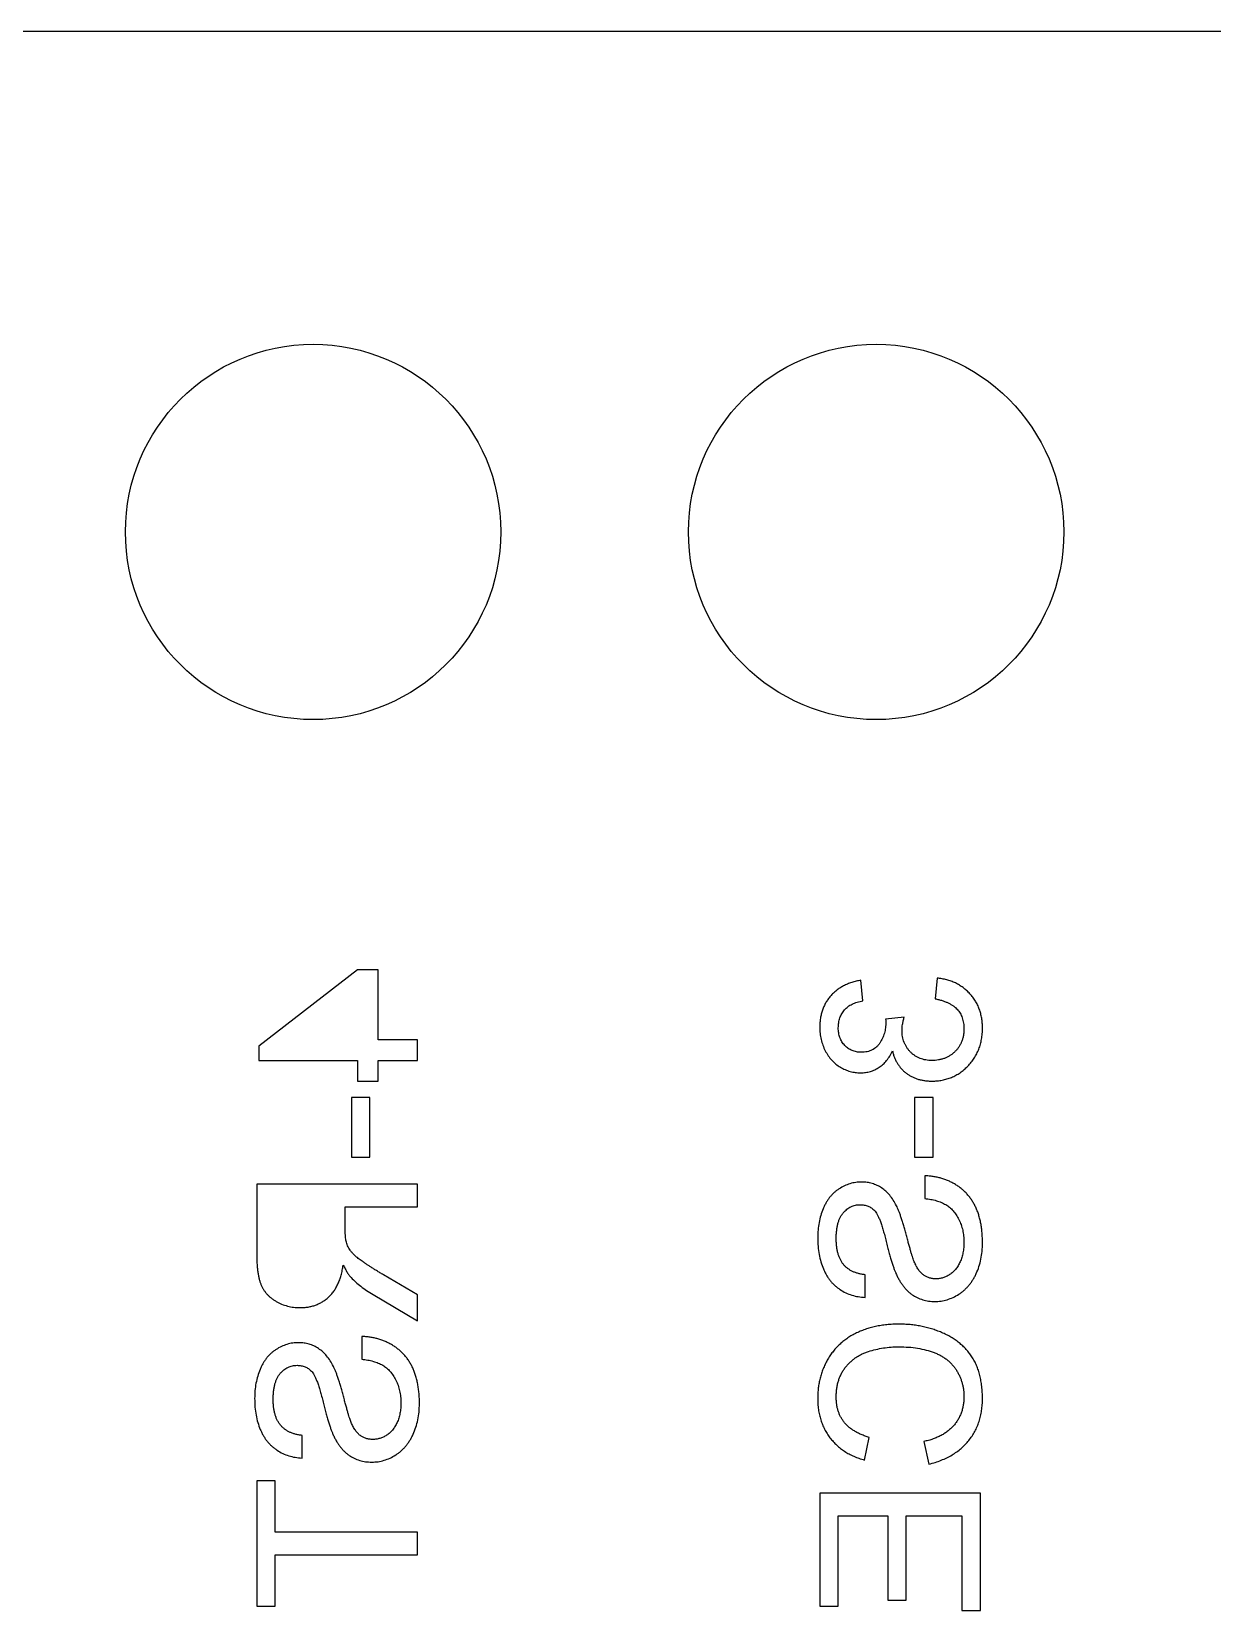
# Model space of a CAD drawing. Header units: millimetres. Extents: x 0 to 73.3, y -14.6 to 45.
# Drawn here: x 22.35 to 28.01, y 37.43 to 45 of the extents above; entities that cross this region are included whole.
import ezdxf

# ---------------------------------------------------------------- set-up
doc = ezdxf.new("R2010")
doc.units = ezdxf.units.MM

msp = doc.modelspace()

# ---------------------------------------------------------------- linework, layer by layer
at = {"color": 7, "linetype": 'Continuous', "lineweight": 25}
for p, q in [((45, 45), (0, 45)), ((23.9135, 40.4997), (23.4394, 40.1342)), ((24.0123, 40.4997), (23.9135, 40.4997)), ((24.0123, 40.1638), (24.0123, 40.4997)), ((26.3369, 40.3515), (26.3271, 40.4503)), ((26.6926, 40.4602), (26.6827, 40.3614)), ((26.5345, 40.2734), (26.4456, 40.2632)), ((23.4394, 40.1342), (23.4394, 40.0651)), ((24.2, 40.1638), (24.0123, 40.1638)), ((24.2, 40.0651), (24.2, 40.1638)), ((23.4394, 40.0651), (23.9135, 40.0651)), ((23.9135, 40.0651), (23.9135, 39.9663)), ((24.0123, 39.9663), (24.0123, 40.0651)), ((24.0123, 40.0651), (24.2, 40.0651)), ((23.9135, 39.9663), (24.0123, 39.9663)), ((23.9728, 39.8873), (23.8839, 39.8873)), ((23.8839, 39.8873), (23.8839, 39.6008)), ((23.9728, 39.6008), (23.9728, 39.8873)), ((26.6728, 39.8873), (26.5839, 39.8873)), ((26.5839, 39.8873), (26.5839, 39.6008)), ((26.6728, 39.6008), (26.6728, 39.8873)), ((23.8839, 39.6008), (23.9728, 39.6008)), ((26.5839, 39.6008), (26.6728, 39.6008)), ((24.2, 39.4724), (23.4295, 39.4724)), ((23.4295, 39.4724), (23.4295, 39.1381)), ((24.2, 39.3637), (24.2, 39.4724)), ((26.6333, 39.5119), (26.6333, 39.4032)), ((23.8543, 39.2524), (23.8543, 39.3637)), ((23.8543, 39.3637), (24.2, 39.3637)), ((24.2, 38.9411), (24.0373, 39.0371)), ((26.3468, 38.9291), (26.3468, 39.0377)), ((23.9873, 38.943), (24.2, 38.8166)), ((24.2, 38.8166), (24.2, 38.9411)), ((23.9333, 38.7414), (23.9333, 38.6327)), ((23.6468, 38.1586), (23.6468, 38.2672)), ((26.3436, 38.1487), (26.3669, 38.2574)), ((26.628, 38.2376), (26.6534, 38.1289)), ((23.5184, 38.0499), (23.4295, 38.0499)), ((23.4295, 38.0499), (23.4295, 37.4474)), ((23.5184, 37.803), (23.5184, 38.0499)), ((26.9, 37.9907), (26.1295, 37.9907)), ((26.1295, 37.9907), (26.1295, 37.4474)), ((26.9, 37.4276), (26.9, 37.9907)), ((26.2184, 37.4474), (26.2184, 37.882)), ((26.2184, 37.882), (26.4555, 37.882)), ((26.4555, 37.882), (26.4555, 37.477)), ((26.5444, 37.477), (26.5444, 37.882)), ((26.5444, 37.882), (26.8111, 37.882)), ((26.8111, 37.882), (26.8111, 37.4276)), ((24.2, 37.803), (23.5184, 37.803)), ((24.2, 37.6943), (24.2, 37.803)), ((23.5184, 37.4474), (23.5184, 37.6943)), ((23.5184, 37.6943), (24.2, 37.6943)), ((23.4295, 37.4474), (23.5184, 37.4474)), ((26.1295, 37.4474), (26.2184, 37.4474)), ((26.4555, 37.477), (26.5444, 37.477)), ((26.8111, 37.4276), (26.9, 37.4276))]:
    msp.add_line(p, q, dxfattribs=at)
for centre in [(23.7, 42.6), (26.4, 42.6)]:
    msp.add_circle(centre, 0.9, dxfattribs=at)
for points, knots in [([(26.3271, 40.4503), (26.3194, 40.4488), (26.3044, 40.4457), (26.2828, 40.4396), (26.2625, 40.432), (26.2436, 40.423), (26.2259, 40.4129), (26.2096, 40.4012), (26.1946, 40.3882), (26.181, 40.3738), (26.1688, 40.3584), (26.1582, 40.3421), (26.1495, 40.3248), (26.1421, 40.3066), (26.1364, 40.2874), (26.1325, 40.2674), (26.1299, 40.2465), (26.1296, 40.2322), (26.1295, 40.225)], [0, 0, 0, 0, 0.071042, 0.139355, 0.204975, 0.268354, 0.330157, 0.390696, 0.450899, 0.510969, 0.570761, 0.629453, 0.688414, 0.747571, 0.808283, 0.870023, 0.933805, 1, 1, 1, 1]), ([(26.9099, 40.2205), (26.9097, 40.2286), (26.9094, 40.2445), (26.9063, 40.2678), (26.9018, 40.2902), (26.8951, 40.3114), (26.8866, 40.3316), (26.876, 40.3506), (26.8638, 40.3687), (26.8496, 40.3856), (26.834, 40.4011), (26.8171, 40.4149), (26.799, 40.4268), (26.78, 40.4373), (26.7597, 40.4458), (26.7383, 40.4523), (26.7158, 40.4574), (26.7004, 40.4592), (26.6926, 40.4602)], [0, 0, 0, 0, 0.067793, 0.133462, 0.196931, 0.258889, 0.319796, 0.38044, 0.440998, 0.502874, 0.564812, 0.625532, 0.685608, 0.746044, 0.807349, 0.869719, 0.93379, 1, 1, 1, 1]), ([(26.6827, 40.3614), (26.6886, 40.3601), (26.7001, 40.3575), (26.7166, 40.3527), (26.7318, 40.3474), (26.7457, 40.3413), (26.7583, 40.3347), (26.7697, 40.3274), (26.7798, 40.3196), (26.7886, 40.311), (26.7963, 40.3018), (26.803, 40.2919), (26.8085, 40.2812), (26.813, 40.2698), (26.8165, 40.2576), (26.8192, 40.2447), (26.8208, 40.2311), (26.8209, 40.2217), (26.821, 40.2169)], [0, 0, 0, 0, 0.0825616, 0.1597506, 0.2331408, 0.3010551, 0.3657686, 0.4264502, 0.4841949, 0.5395556, 0.5931589, 0.6470485, 0.7014433, 0.7563432, 0.8138505, 0.8730654, 0.9349664, 1, 1, 1, 1]), ([(26.2184, 40.2219), (26.2187, 40.2301), (26.2194, 40.2461), (26.2251, 40.269), (26.2344, 40.2897), (26.2454, 40.305), (26.2558, 40.3159), (26.2647, 40.3233), (26.2744, 40.33), (26.2851, 40.3359), (26.2968, 40.3409), (26.3093, 40.3455), (26.3228, 40.349), (26.3321, 40.3507), (26.3369, 40.3515)], [0, 0, 0, 0, 0.1277972, 0.2467953, 0.3622843, 0.4776525, 0.5362368, 0.5955904, 0.6563438, 0.7190851, 0.7843492, 0.8528755, 0.9245513, 1, 1, 1, 1]), ([(26.1295, 40.225), (26.1298, 40.2149), (26.1305, 40.1951), (26.1356, 40.1661), (26.1439, 40.1382), (26.1555, 40.1119), (26.1697, 40.0877), (26.1866, 40.0662), (26.2061, 40.0477), (26.2279, 40.0327), (26.251, 40.0208), (26.2751, 40.012), (26.3, 40.0068), (26.3169, 40.0061), (26.3254, 40.0058)], [0, 0, 0, 0, 0.0920498, 0.1809997, 0.2695692, 0.3575725, 0.4435743, 0.526455, 0.6074708, 0.6883988, 0.7678644, 0.8455376, 0.922533, 1, 1, 1, 1]), ([(26.3286, 40.1046), (26.3247, 40.1047), (26.317, 40.1048), (26.3058, 40.1064), (26.2952, 40.109), (26.285, 40.1126), (26.2754, 40.1173), (26.2662, 40.1228), (26.2576, 40.1295), (26.2496, 40.1372), (26.2422, 40.1456), (26.2359, 40.1548), (26.2304, 40.1645), (26.2261, 40.1749), (26.2227, 40.1858), (26.2202, 40.1973), (26.2186, 40.2094), (26.2185, 40.2177), (26.2184, 40.2219)], [0, 0, 0, 0, 0.065074, 0.127267, 0.188066, 0.247057, 0.305986, 0.36512, 0.425527, 0.487247, 0.549704, 0.611174, 0.672834, 0.734962, 0.79774, 0.862515, 0.929796, 1, 1, 1, 1]), ([(26.4467, 40.249), (26.4463, 40.24), (26.4456, 40.2222), (26.4401, 40.1962), (26.431, 40.1717), (26.4206, 40.1525), (26.4104, 40.1386), (26.4016, 40.1295), (26.3918, 40.1217), (26.3811, 40.1154), (26.3692, 40.1106), (26.3566, 40.107), (26.3429, 40.1051), (26.3335, 40.1047), (26.3286, 40.1046)], [0, 0, 0, 0, 0.129104, 0.254689, 0.377875, 0.503051, 0.564582, 0.624962, 0.683125, 0.742833, 0.802563, 0.865245, 0.930717, 1, 1, 1, 1]), ([(26.4456, 40.2632), (26.4459, 40.2606), (26.4464, 40.2559), (26.4466, 40.2511), (26.4467, 40.249)], [0, 0, 0, 0, 0.5660412, 1, 1, 1, 1]), ([(26.524, 40.2095), (26.5241, 40.2141), (26.5244, 40.2237), (26.5266, 40.2389), (26.5298, 40.2557), (26.5329, 40.2673), (26.5345, 40.2734)], [0, 0, 0, 0, 0.209398, 0.446747, 0.708279, 1, 1, 1, 1]), ([(26.6674, 40.0651), (26.6623, 40.0652), (26.6523, 40.0653), (26.6377, 40.0675), (26.6238, 40.0705), (26.6106, 40.0751), (26.5979, 40.0807), (26.5861, 40.0879), (26.5748, 40.0961), (26.5645, 40.1057), (26.5549, 40.1161), (26.5467, 40.1274), (26.5397, 40.1394), (26.534, 40.1521), (26.5295, 40.1655), (26.5262, 40.1795), (26.5244, 40.1943), (26.5241, 40.2044), (26.524, 40.2095)], [0, 0, 0, 0, 0.067059, 0.131285, 0.193684, 0.254469, 0.31474, 0.375445, 0.435955, 0.498236, 0.560518, 0.621574, 0.681935, 0.742822, 0.804248, 0.867457, 0.932265, 1, 1, 1, 1]), ([(26.821, 40.2169), (26.8209, 40.2113), (26.8207, 40.2004), (26.8184, 40.1844), (26.8152, 40.1692), (26.8101, 40.1549), (26.8039, 40.1415), (26.7963, 40.1289), (26.7873, 40.1172), (26.777, 40.1064), (26.7656, 40.0968), (26.7536, 40.0882), (26.7408, 40.0811), (26.7275, 40.0751), (26.7134, 40.0707), (26.6986, 40.0675), (26.6833, 40.0654), (26.6728, 40.0652), (26.6674, 40.0651)], [0, 0, 0, 0, 0.069461, 0.135658, 0.19962, 0.261651, 0.322053, 0.38234, 0.443223, 0.50493, 0.56682, 0.6276, 0.687476, 0.747351, 0.808174, 0.870133, 0.933721, 1, 1, 1, 1]), ([(26.6682, 39.9663), (26.6765, 39.9665), (26.6928, 39.9668), (26.7167, 39.9703), (26.7397, 39.9761), (26.7617, 39.984), (26.7828, 39.9941), (26.803, 40.0064), (26.822, 40.0213), (26.84, 40.038), (26.8564, 40.0565), (26.8707, 40.0764), (26.8828, 40.0975), (26.8927, 40.1198), (26.9004, 40.1433), (26.906, 40.1679), (26.9093, 40.1938), (26.9097, 40.2115), (26.9099, 40.2205)], [0, 0, 0, 0, 0.063498, 0.124794, 0.184904, 0.244355, 0.303748, 0.363893, 0.425131, 0.488138, 0.551782, 0.613894, 0.675669, 0.73776, 0.800435, 0.86467, 0.930991, 1, 1, 1, 1]), ([(26.3254, 40.0058), (26.3334, 40.0061), (26.3492, 40.0068), (26.3723, 40.0118), (26.3941, 40.0204), (26.4149, 40.0319), (26.434, 40.0468), (26.4511, 40.0652), (26.4662, 40.0866), (26.4741, 40.1027), (26.4782, 40.1109)], [0, 0, 0, 0, 0.121951, 0.240787, 0.35855, 0.479066, 0.601519, 0.727551, 0.859932, 1, 1, 1, 1]), ([(26.4782, 40.1109), (26.4796, 40.1054), (26.4823, 40.0945), (26.488, 40.079), (26.4946, 40.0643), (26.5021, 40.0504), (26.511, 40.0377), (26.5208, 40.0256), (26.5317, 40.0146), (26.5436, 40.0045), (26.5565, 39.9956), (26.5701, 39.9877), (26.5845, 39.981), (26.5997, 39.9756), (26.6158, 39.9714), (26.6326, 39.9685), (26.6501, 39.9666), (26.6621, 39.9664), (26.6682, 39.9663)], [0, 0, 0, 0, 0.065817, 0.128916, 0.190825, 0.251143, 0.31092, 0.369986, 0.430019, 0.489844, 0.54996, 0.610344, 0.671174, 0.732955, 0.796746, 0.861849, 0.929904, 1, 1, 1, 1]), ([(26.3306, 39.4823), (26.3211, 39.4819), (26.3021, 39.4812), (26.2742, 39.4747), (26.2473, 39.4644), (26.2261, 39.4525), (26.21, 39.441), (26.1983, 39.4315), (26.1877, 39.4209), (26.1776, 39.4095), (26.1685, 39.397), (26.16, 39.3837), (26.1524, 39.3693), (26.1432, 39.3489), (26.1337, 39.3218), (26.1254, 39.2877), (26.1206, 39.2518), (26.12, 39.2273), (26.1196, 39.2148)], [0, 0, 0, 0, 0.075007, 0.149188, 0.223698, 0.300654, 0.339818, 0.379174, 0.418355, 0.45819, 0.498393, 0.540022, 0.582179, 0.626161, 0.715832, 0.807355, 0.901619, 1, 1, 1, 1]), ([(26.4972, 39.3685), (26.4923, 39.3776), (26.4828, 39.3951), (26.4659, 39.4186), (26.4471, 39.4383), (26.4266, 39.4544), (26.4044, 39.4669), (26.3809, 39.4757), (26.3562, 39.4814), (26.3392, 39.482), (26.3306, 39.4823)], [0, 0, 0, 0, 0.1448442, 0.2795871, 0.4059805, 0.5271207, 0.6450442, 0.7618213, 0.8789095, 1, 1, 1, 1]), ([(26.9099, 39.1892), (26.9098, 39.1975), (26.9097, 39.214), (26.908, 39.2382), (26.9056, 39.2613), (26.9021, 39.2834), (26.8974, 39.3044), (26.892, 39.3244), (26.8854, 39.3434), (26.8779, 39.3614), (26.8692, 39.3782), (26.8597, 39.3943), (26.8489, 39.4094), (26.8373, 39.4236), (26.8245, 39.4368), (26.8107, 39.4489), (26.796, 39.4603), (26.7803, 39.4706), (26.7638, 39.4798), (26.7468, 39.488), (26.7292, 39.495), (26.711, 39.5006), (26.6923, 39.5054), (26.6731, 39.5087), (26.6534, 39.5111), (26.64, 39.5116), (26.6333, 39.5119)], [0, 0, 0, 0, 0.052491, 0.103145, 0.151395, 0.19803, 0.242872, 0.286304, 0.327848, 0.368393, 0.40785, 0.446834, 0.485162, 0.523584, 0.561612, 0.599929, 0.638504, 0.677798, 0.717296, 0.756611, 0.796072, 0.83589, 0.875716, 0.916265, 0.957761, 1, 1, 1, 1]), ([(26.6333, 39.4032), (26.643, 39.402), (26.6618, 39.3997), (26.6883, 39.3933), (26.7123, 39.3851), (26.7337, 39.3746), (26.7527, 39.3612), (26.7697, 39.3449), (26.7845, 39.3251), (26.7975, 39.3026), (26.808, 39.2778), (26.8156, 39.2512), (26.8201, 39.2231), (26.8207, 39.2038), (26.821, 39.1939)], [0, 0, 0, 0, 0.093805, 0.180205, 0.260387, 0.335096, 0.407066, 0.481428, 0.559258, 0.64269, 0.728561, 0.815961, 0.906026, 1, 1, 1, 1]), ([(26.2085, 39.2105), (26.2086, 39.2173), (26.2087, 39.2306), (26.2105, 39.2497), (26.213, 39.2675), (26.2167, 39.2838), (26.2215, 39.2986), (26.2271, 39.3121), (26.2341, 39.324), (26.242, 39.3346), (26.2508, 39.3437), (26.2598, 39.3517), (26.2694, 39.3584), (26.2792, 39.3641), (26.2898, 39.3682), (26.3006, 39.3713), (26.3119, 39.3733), (26.3196, 39.3735), (26.3235, 39.3736)], [0, 0, 0, 0, 0.09154, 0.177199, 0.257191, 0.331304, 0.40072, 0.465141, 0.526509, 0.584997, 0.640971, 0.695086, 0.74644, 0.796967, 0.847312, 0.897406, 0.947632, 1, 1, 1, 1]), ([(26.3235, 39.3736), (26.3301, 39.3733), (26.343, 39.3728), (26.3613, 39.3672), (26.378, 39.3586), (26.387, 39.3502), (26.3916, 39.346)], [0, 0, 0, 0, 0.262741, 0.509957, 0.753327, 1, 1, 1, 1]), ([(26.3916, 39.346), (26.3939, 39.3433), (26.3989, 39.3374), (26.4056, 39.3264), (26.4123, 39.3127), (26.419, 39.2963), (26.4258, 39.2772), (26.4327, 39.2555), (26.4396, 39.2309), (26.4462, 39.2044), (26.453, 39.1776), (26.4596, 39.1522), (26.4659, 39.1288), (26.472, 39.1075), (26.478, 39.0884), (26.4839, 39.0714), (26.4894, 39.0564), (26.4932, 39.0472), (26.495, 39.043)], [0, 0, 0, 0, 0.032743, 0.07241, 0.119612, 0.174673, 0.237345, 0.308353, 0.38763, 0.475249, 0.563332, 0.645136, 0.720202, 0.789134, 0.851497, 0.907331, 0.956969, 1, 1, 1, 1]), ([(26.5825, 39.1001), (26.5814, 39.1028), (26.5789, 39.1089), (26.5755, 39.1195), (26.5712, 39.1319), (26.5668, 39.1466), (26.5621, 39.1635), (26.5569, 39.1826), (26.5511, 39.2037), (26.5451, 39.2265), (26.539, 39.2494), (26.5329, 39.2714), (26.5267, 39.2917), (26.5207, 39.3103), (26.5147, 39.3273), (26.5088, 39.3425), (26.5032, 39.3562), (26.4991, 39.3646), (26.4972, 39.3685)], [0, 0, 0, 0, 0.0312, 0.070487, 0.117215, 0.171576, 0.233596, 0.303965, 0.38163, 0.467121, 0.55381, 0.634549, 0.710036, 0.779092, 0.842965, 0.901001, 0.953246, 1, 1, 1, 1]), ([(23.8578, 39.1989), (23.8572, 39.202), (23.856, 39.2092), (23.8551, 39.2213), (23.8542, 39.236), (23.8543, 39.2467), (23.8543, 39.2524)], [0, 0, 0, 0, 0.177495, 0.405226, 0.678388, 1, 1, 1, 1]), ([(24.0373, 39.0371), (24.0316, 39.0406), (24.0206, 39.0473), (24.0044, 39.0569), (23.9895, 39.0664), (23.9755, 39.0752), (23.9627, 39.0837), (23.9507, 39.0915), (23.9399, 39.0991), (23.927, 39.1081), (23.913, 39.1188), (23.8986, 39.1314), (23.8869, 39.1431), (23.8756, 39.1578), (23.8651, 39.176), (23.8602, 39.1914), (23.8578, 39.1989)], [0, 0, 0, 0, 0.080769, 0.156517, 0.2279, 0.294266, 0.356814, 0.414349, 0.467579, 0.516318, 0.604286, 0.681525, 0.747606, 0.804429, 0.90542, 1, 1, 1, 1]), ([(26.1196, 39.2148), (26.1199, 39.2011), (26.1205, 39.1744), (26.1257, 39.1357), (26.1343, 39.0995), (26.1441, 39.0711), (26.154, 39.0502), (26.1618, 39.0353), (26.1707, 39.0215), (26.1804, 39.0086), (26.1907, 38.9965), (26.2021, 38.9856), (26.2141, 38.9754), (26.2312, 38.9633), (26.254, 38.9505), (26.2833, 38.9389), (26.3145, 38.9316), (26.3359, 38.9299), (26.3468, 38.9291)], [0, 0, 0, 0, 0.1004855, 0.1952904, 0.2861059, 0.3730144, 0.4150615, 0.4560918, 0.495983, 0.5356144, 0.5741395, 0.6125756, 0.6511413, 0.6895774, 0.7661248, 0.8423831, 0.9199279, 1, 1, 1, 1]), ([(26.3468, 39.0377), (26.3413, 39.0384), (26.3305, 39.0397), (26.3149, 39.0434), (26.3003, 39.0478), (26.2868, 39.0534), (26.2744, 39.06), (26.2631, 39.068), (26.2527, 39.0767), (26.2433, 39.0867), (26.2351, 39.0979), (26.228, 39.1103), (26.2219, 39.124), (26.217, 39.1389), (26.2132, 39.155), (26.2104, 39.1724), (26.209, 39.191), (26.2087, 39.2039), (26.2085, 39.2105)], [0, 0, 0, 0, 0.067162, 0.131552, 0.1927, 0.251227, 0.307684, 0.363039, 0.417719, 0.47225, 0.527824, 0.585188, 0.64502, 0.707923, 0.774411, 0.844925, 0.920395, 1, 1, 1, 1]), ([(26.6813, 38.9093), (26.6914, 38.9097), (26.7114, 38.9105), (26.7408, 38.9174), (26.7694, 38.9282), (26.792, 38.9409), (26.8093, 38.9528), (26.8218, 38.9629), (26.8333, 38.974), (26.8442, 38.986), (26.8543, 38.9989), (26.8637, 39.0128), (26.8723, 39.0276), (26.8828, 39.0487), (26.8938, 39.0767), (26.903, 39.1125), (26.9089, 39.1501), (26.9096, 39.176), (26.9099, 39.1892)], [0, 0, 0, 0, 0.074816, 0.148535, 0.223872, 0.301297, 0.340894, 0.38034, 0.420127, 0.45995, 0.500831, 0.541907, 0.584439, 0.62808, 0.717267, 0.80786, 0.901925, 1, 1, 1, 1]), ([(26.821, 39.1939), (26.8208, 39.1852), (26.8205, 39.1683), (26.8167, 39.1437), (26.8114, 39.1206), (26.8033, 39.0993), (26.7933, 39.0802), (26.7816, 39.0633), (26.768, 39.0492), (26.7529, 39.0378), (26.7368, 39.029), (26.7203, 39.0228), (26.7035, 39.0187), (26.6922, 39.0182), (26.6865, 39.018)], [0, 0, 0, 0, 0.105607, 0.205295, 0.301, 0.393075, 0.480487, 0.56294, 0.641094, 0.717766, 0.791812, 0.862549, 0.931762, 1, 1, 1, 1]), ([(23.4295, 39.1381), (23.4296, 39.1302), (23.4297, 39.115), (23.4305, 39.0929), (23.4323, 39.0723), (23.4344, 39.0531), (23.4373, 39.0353), (23.4408, 39.019), (23.4449, 39.0041), (23.4498, 38.9906), (23.4553, 38.9781), (23.4621, 38.9665), (23.4696, 38.9553), (23.4784, 38.945), (23.4879, 38.9351), (23.4985, 38.9259), (23.5101, 38.9174), (23.5267, 38.907), (23.5489, 38.896), (23.5771, 38.8867), (23.6068, 38.8807), (23.627, 38.88), (23.6373, 38.8797)], [0, 0, 0, 0, 0.062106, 0.120199, 0.174366, 0.225016, 0.272326, 0.316351, 0.356828, 0.393933, 0.429541, 0.46463, 0.49998, 0.535423, 0.57159, 0.608131, 0.645881, 0.684732, 0.762604, 0.840514, 0.919082, 1, 1, 1, 1]), ([(23.6373, 38.8797), (23.6438, 38.8798), (23.6569, 38.8801), (23.676, 38.8824), (23.6943, 38.8865), (23.7119, 38.8918), (23.7285, 38.8991), (23.7446, 38.9075), (23.7596, 38.9179), (23.774, 38.9295), (23.7873, 38.943), (23.7995, 38.958), (23.81, 38.975), (23.8195, 38.9935), (23.8278, 39.0137), (23.8348, 39.0356), (23.8402, 39.0593), (23.843, 39.0756), (23.8444, 39.084)], [0, 0, 0, 0, 0.061418, 0.121304, 0.179238, 0.235956, 0.292239, 0.348223, 0.404476, 0.462061, 0.520714, 0.580393, 0.642245, 0.70636, 0.774297, 0.84526, 0.920621, 1, 1, 1, 1]), ([(23.8444, 39.084), (23.8475, 39.0778), (23.8534, 39.0661), (23.8629, 39.0499), (23.8723, 39.0359), (23.8791, 39.0279), (23.8824, 39.0242)], [0, 0, 0, 0, 0.293103, 0.554739, 0.791895, 1, 1, 1, 1]), ([(26.6865, 39.018), (26.681, 39.0182), (26.6701, 39.0187), (26.6543, 39.0223), (26.6397, 39.0283), (26.626, 39.0366), (26.6133, 39.0479), (26.6019, 39.0624), (26.5912, 39.08), (26.5855, 39.0931), (26.5825, 39.1001)], [0, 0, 0, 0, 0.117799, 0.230474, 0.339754, 0.450565, 0.566914, 0.696871, 0.839396, 1, 1, 1, 1]), ([(23.8824, 39.0242), (23.8895, 39.0169), (23.9041, 39.0019), (23.9292, 38.9815), (23.9568, 38.9613), (23.977, 38.9492), (23.9873, 38.943)], [0, 0, 0, 0, 0.229543, 0.470754, 0.728168, 1, 1, 1, 1]), ([(26.495, 39.043), (26.4975, 39.0374), (26.5026, 39.0266), (26.5111, 39.0112), (26.52, 38.9968), (26.5295, 38.9836), (26.5395, 38.9714), (26.55, 38.9604), (26.5611, 38.9506), (26.5763, 38.9389), (26.5968, 38.927), (26.6234, 38.9168), (26.6518, 38.9104), (26.6713, 38.9097), (26.6813, 38.9093)], [0, 0, 0, 0, 0.074945, 0.147104, 0.216403, 0.282554, 0.347237, 0.409396, 0.469412, 0.528973, 0.644573, 0.759875, 0.877695, 1, 1, 1, 1]), ([(26.509, 38.8007), (26.4993, 38.8005), (26.4799, 38.8001), (26.4514, 38.7982), (26.4239, 38.7946), (26.3974, 38.7897), (26.3718, 38.7834), (26.3472, 38.7756), (26.3235, 38.7665), (26.3008, 38.7561), (26.2793, 38.7442), (26.2589, 38.7313), (26.2401, 38.7169), (26.2223, 38.7017), (26.2062, 38.685), (26.1913, 38.6671), (26.1777, 38.6481), (26.1655, 38.6281), (26.1548, 38.6071), (26.1453, 38.5857), (26.1374, 38.5636), (26.1309, 38.541), (26.1258, 38.5179), (26.1223, 38.4943), (26.1201, 38.4702), (26.1198, 38.4539), (26.1196, 38.4457)], [0, 0, 0, 0, 0.049404, 0.097611, 0.144264, 0.189484, 0.23393, 0.277254, 0.319879, 0.361979, 0.403511, 0.443961, 0.483679, 0.522926, 0.562079, 0.601018, 0.64033, 0.679872, 0.71963, 0.759087, 0.798306, 0.837796, 0.877718, 0.917678, 0.95839, 1, 1, 1, 1]), ([(26.9099, 38.4435), (26.9097, 38.4535), (26.9094, 38.473), (26.9071, 38.5016), (26.9031, 38.5289), (26.8976, 38.5546), (26.8907, 38.579), (26.882, 38.602), (26.8717, 38.6234), (26.8599, 38.6435), (26.8465, 38.6622), (26.8319, 38.6799), (26.8156, 38.6962), (26.798, 38.7115), (26.779, 38.7255), (26.7587, 38.7386), (26.7369, 38.7502), (26.7138, 38.7608), (26.6898, 38.7701), (26.6654, 38.7784), (26.6403, 38.7851), (26.615, 38.7909), (26.5891, 38.7951), (26.5628, 38.7985), (26.5361, 38.8003), (26.5181, 38.8005), (26.509, 38.8007)], [0, 0, 0, 0, 0.049196, 0.096248, 0.141349, 0.184656, 0.226059, 0.266173, 0.30529, 0.343245, 0.380877, 0.418496, 0.456319, 0.494237, 0.533024, 0.572473, 0.613079, 0.654934, 0.697397, 0.739884, 0.782195, 0.825062, 0.867987, 0.911411, 0.955372, 1, 1, 1, 1]), ([(23.6306, 38.7118), (23.6211, 38.7114), (23.6021, 38.7107), (23.5742, 38.7042), (23.5473, 38.6939), (23.5261, 38.682), (23.51, 38.6705), (23.4983, 38.661), (23.4877, 38.6504), (23.4776, 38.639), (23.4685, 38.6265), (23.46, 38.6132), (23.4524, 38.5988), (23.4432, 38.5784), (23.4337, 38.5513), (23.4254, 38.5172), (23.4206, 38.4813), (23.42, 38.4568), (23.4196, 38.4443)], [0, 0, 0, 0, 0.075007, 0.149188, 0.223698, 0.300654, 0.339818, 0.379174, 0.418355, 0.45819, 0.498393, 0.540022, 0.582179, 0.626161, 0.715832, 0.807355, 0.901619, 1, 1, 1, 1]), ([(23.7972, 38.598), (23.7923, 38.6071), (23.7828, 38.6246), (23.7659, 38.6481), (23.7471, 38.6678), (23.7266, 38.6839), (23.7044, 38.6964), (23.6809, 38.7052), (23.6562, 38.7109), (23.6392, 38.7115), (23.6306, 38.7118)], [0, 0, 0, 0, 0.1448442, 0.2795871, 0.4059805, 0.5271207, 0.6450442, 0.7618213, 0.8789095, 1, 1, 1, 1]), ([(24.2099, 38.4187), (24.2098, 38.427), (24.2097, 38.4435), (24.208, 38.4677), (24.2056, 38.4908), (24.2021, 38.5129), (24.1974, 38.5339), (24.192, 38.5539), (24.1854, 38.5729), (24.1779, 38.5909), (24.1692, 38.6077), (24.1597, 38.6238), (24.1489, 38.6389), (24.1373, 38.6531), (24.1245, 38.6663), (24.1107, 38.6785), (24.096, 38.6898), (24.0803, 38.7001), (24.0638, 38.7093), (24.0468, 38.7175), (24.0292, 38.7245), (24.011, 38.7301), (23.9923, 38.7349), (23.9731, 38.7382), (23.9534, 38.7406), (23.94, 38.7411), (23.9333, 38.7414)], [0, 0, 0, 0, 0.052491, 0.103145, 0.151395, 0.19803, 0.242872, 0.286304, 0.327848, 0.368393, 0.40785, 0.446834, 0.485162, 0.523584, 0.561612, 0.599929, 0.638504, 0.677798, 0.717296, 0.756611, 0.796072, 0.83589, 0.875716, 0.916265, 0.957761, 1, 1, 1, 1]), ([(23.9333, 38.6327), (23.943, 38.6315), (23.9618, 38.6292), (23.9883, 38.6228), (24.0123, 38.6146), (24.0337, 38.6041), (24.0527, 38.5908), (24.0697, 38.5744), (24.0845, 38.5546), (24.0975, 38.5321), (24.108, 38.5073), (24.1156, 38.4807), (24.1201, 38.4526), (24.1207, 38.4333), (24.121, 38.4234)], [0, 0, 0, 0, 0.093805, 0.180205, 0.260387, 0.335096, 0.407066, 0.481428, 0.559258, 0.64269, 0.728561, 0.815961, 0.906026, 1, 1, 1, 1]), ([(26.2085, 38.4509), (26.2086, 38.4577), (26.2088, 38.4711), (26.2109, 38.4907), (26.2141, 38.5096), (26.2188, 38.5275), (26.2246, 38.5446), (26.2319, 38.5607), (26.2404, 38.5761), (26.2503, 38.5906), (26.2612, 38.6041), (26.2731, 38.6166), (26.2859, 38.6279), (26.2994, 38.6385), (26.3141, 38.6478), (26.3295, 38.6561), (26.3458, 38.6635), (26.3688, 38.6715), (26.3984, 38.6796), (26.4346, 38.6867), (26.4714, 38.6912), (26.4962, 38.6918), (26.5086, 38.692)], [0, 0, 0, 0, 0.046767, 0.091977, 0.135817, 0.178248, 0.219461, 0.259877, 0.299984, 0.340255, 0.380297, 0.419374, 0.458753, 0.498137, 0.537629, 0.577875, 0.618615, 0.660731, 0.745276, 0.829729, 0.914594, 1, 1, 1, 1]), ([(26.5086, 38.692), (26.5242, 38.6917), (26.5544, 38.6911), (26.5984, 38.686), (26.6392, 38.6774), (26.6712, 38.6674), (26.6947, 38.6574), (26.7112, 38.6492), (26.7265, 38.64), (26.7406, 38.6298), (26.7536, 38.6185), (26.7654, 38.6064), (26.7762, 38.5934), (26.7855, 38.5793), (26.7937, 38.5647), (26.8011, 38.5498), (26.8073, 38.5345), (26.8121, 38.5189), (26.8163, 38.5031), (26.819, 38.4869), (26.8206, 38.4704), (26.8208, 38.4593), (26.821, 38.4537)], [0, 0, 0, 0, 0.10534, 0.2043284, 0.2980902, 0.3870887, 0.4297432, 0.4709174, 0.5111366, 0.5501926, 0.588367, 0.6266944, 0.664462, 0.702524, 0.7404891, 0.7776249, 0.8147217, 0.8515311, 0.8881019, 0.925114, 0.9621049, 1, 1, 1, 1]), ([(23.5085, 38.44), (23.5086, 38.4468), (23.5087, 38.4601), (23.5105, 38.4792), (23.513, 38.497), (23.5167, 38.5133), (23.5215, 38.5281), (23.5271, 38.5416), (23.5341, 38.5535), (23.542, 38.5641), (23.5508, 38.5732), (23.5598, 38.5812), (23.5694, 38.5879), (23.5792, 38.5936), (23.5898, 38.5977), (23.6006, 38.6008), (23.6119, 38.6028), (23.6196, 38.603), (23.6235, 38.6031)], [0, 0, 0, 0, 0.09154, 0.177199, 0.257191, 0.331304, 0.40072, 0.465141, 0.526509, 0.584997, 0.640971, 0.695086, 0.74644, 0.796967, 0.847312, 0.897406, 0.947632, 1, 1, 1, 1]), ([(23.6235, 38.6031), (23.6301, 38.6028), (23.643, 38.6023), (23.6613, 38.5967), (23.678, 38.5881), (23.687, 38.5797), (23.6916, 38.5755)], [0, 0, 0, 0, 0.262741, 0.509957, 0.753327, 1, 1, 1, 1]), ([(23.6916, 38.5755), (23.6939, 38.5728), (23.6989, 38.5669), (23.7056, 38.5559), (23.7123, 38.5422), (23.719, 38.5258), (23.7258, 38.5067), (23.7327, 38.485), (23.7396, 38.4604), (23.7462, 38.4339), (23.753, 38.4071), (23.7596, 38.3817), (23.7659, 38.3583), (23.772, 38.337), (23.778, 38.3179), (23.7839, 38.3009), (23.7894, 38.2859), (23.7932, 38.2767), (23.795, 38.2725)], [0, 0, 0, 0, 0.032743, 0.07241, 0.119612, 0.174673, 0.237345, 0.308353, 0.38763, 0.475249, 0.563332, 0.645136, 0.720202, 0.789134, 0.851497, 0.907331, 0.956969, 1, 1, 1, 1]), ([(23.8825, 38.3296), (23.8814, 38.3323), (23.8789, 38.3384), (23.8755, 38.349), (23.8712, 38.3614), (23.8668, 38.3761), (23.8621, 38.393), (23.8569, 38.4121), (23.8511, 38.4333), (23.8451, 38.456), (23.839, 38.4789), (23.8329, 38.5009), (23.8267, 38.5212), (23.8207, 38.5398), (23.8147, 38.5568), (23.8088, 38.5721), (23.8032, 38.5857), (23.7991, 38.5941), (23.7972, 38.598)], [0, 0, 0, 0, 0.0312, 0.070487, 0.117215, 0.171576, 0.233596, 0.303965, 0.38163, 0.467121, 0.55381, 0.634549, 0.710036, 0.779092, 0.842965, 0.901001, 0.953246, 1, 1, 1, 1]), ([(23.4196, 38.4443), (23.4199, 38.4306), (23.4205, 38.4039), (23.4257, 38.3652), (23.4343, 38.329), (23.4441, 38.3006), (23.454, 38.2797), (23.4618, 38.2648), (23.4707, 38.251), (23.4804, 38.2381), (23.4907, 38.226), (23.5021, 38.2151), (23.5141, 38.2049), (23.5312, 38.1928), (23.554, 38.1801), (23.5833, 38.1685), (23.6145, 38.1611), (23.6359, 38.1594), (23.6468, 38.1586)], [0, 0, 0, 0, 0.1004855, 0.1952904, 0.2861059, 0.3730144, 0.4150615, 0.4560918, 0.495983, 0.5356144, 0.5741395, 0.6125756, 0.6511413, 0.6895774, 0.7661248, 0.8423831, 0.9199279, 1, 1, 1, 1]), ([(23.6468, 38.2672), (23.6413, 38.2679), (23.6305, 38.2692), (23.6149, 38.2729), (23.6003, 38.2773), (23.5868, 38.2829), (23.5744, 38.2895), (23.5631, 38.2975), (23.5527, 38.3062), (23.5433, 38.3162), (23.5351, 38.3274), (23.528, 38.3399), (23.5219, 38.3535), (23.517, 38.3684), (23.5132, 38.3845), (23.5104, 38.4019), (23.509, 38.4205), (23.5087, 38.4334), (23.5085, 38.44)], [0, 0, 0, 0, 0.067162, 0.131552, 0.1927, 0.251227, 0.307684, 0.363039, 0.417719, 0.47225, 0.527824, 0.585188, 0.64502, 0.707923, 0.774411, 0.844925, 0.920395, 1, 1, 1, 1]), ([(23.9813, 38.1388), (23.9914, 38.1392), (24.0114, 38.14), (24.0408, 38.1469), (24.0694, 38.1577), (24.092, 38.1704), (24.1093, 38.1823), (24.1218, 38.1924), (24.1333, 38.2035), (24.1442, 38.2155), (24.1543, 38.2284), (24.1637, 38.2423), (24.1723, 38.2571), (24.1828, 38.2782), (24.1938, 38.3063), (24.203, 38.342), (24.2089, 38.3796), (24.2096, 38.4055), (24.2099, 38.4187)], [0, 0, 0, 0, 0.074816, 0.148535, 0.223872, 0.301297, 0.340894, 0.38034, 0.420127, 0.45995, 0.500831, 0.541907, 0.584439, 0.62808, 0.717267, 0.80786, 0.901925, 1, 1, 1, 1]), ([(24.121, 38.4234), (24.1208, 38.4147), (24.1205, 38.3978), (24.1167, 38.3732), (24.1114, 38.3501), (24.1033, 38.3288), (24.0933, 38.3097), (24.0816, 38.2928), (24.068, 38.2787), (24.0529, 38.2673), (24.0368, 38.2585), (24.0203, 38.2523), (24.0035, 38.2482), (23.9922, 38.2477), (23.9865, 38.2475)], [0, 0, 0, 0, 0.105607, 0.205295, 0.301, 0.393075, 0.480487, 0.56294, 0.641094, 0.717766, 0.791812, 0.862549, 0.931762, 1, 1, 1, 1]), ([(26.1196, 38.4457), (26.1198, 38.4365), (26.1201, 38.4183), (26.123, 38.3917), (26.1276, 38.3662), (26.1339, 38.3418), (26.1423, 38.3186), (26.1523, 38.2964), (26.1644, 38.2754), (26.1782, 38.2556), (26.1936, 38.2371), (26.2105, 38.22), (26.229, 38.2045), (26.249, 38.1903), (26.2704, 38.1775), (26.2934, 38.1664), (26.3178, 38.1566), (26.3349, 38.1514), (26.3436, 38.1487)], [0, 0, 0, 0, 0.068642, 0.134923, 0.199197, 0.261387, 0.322488, 0.38269, 0.442778, 0.502528, 0.562395, 0.621746, 0.681859, 0.74205, 0.804098, 0.867177, 0.932368, 1, 1, 1, 1]), ([(26.3669, 38.2574), (26.3602, 38.2595), (26.3472, 38.2637), (26.3286, 38.2711), (26.3113, 38.2791), (26.2956, 38.2879), (26.2811, 38.2973), (26.2681, 38.3075), (26.2565, 38.3185), (26.2462, 38.3301), (26.2374, 38.3426), (26.2295, 38.3558), (26.2232, 38.3699), (26.2177, 38.3846), (26.2135, 38.4001), (26.2106, 38.4164), (26.2089, 38.4334), (26.2087, 38.445), (26.2085, 38.4509)], [0, 0, 0, 0, 0.077216, 0.151135, 0.22074, 0.287092, 0.350248, 0.410911, 0.469556, 0.526288, 0.582068, 0.638067, 0.69498, 0.75247, 0.811289, 0.871882, 0.934657, 1, 1, 1, 1]), ([(26.821, 38.4537), (26.8208, 38.447), (26.8206, 38.4338), (26.8181, 38.4144), (26.8146, 38.3957), (26.809, 38.3779), (26.8023, 38.3608), (26.7939, 38.3445), (26.784, 38.3291), (26.7726, 38.3144), (26.7595, 38.3008), (26.7451, 38.2882), (26.7293, 38.2767), (26.7119, 38.2665), (26.693, 38.2577), (26.6727, 38.2496), (26.6509, 38.2428), (26.6358, 38.2394), (26.628, 38.2376)], [0, 0, 0, 0, 0.06333, 0.125099, 0.184671, 0.243188, 0.30086, 0.358337, 0.416132, 0.474752, 0.533973, 0.594009, 0.655353, 0.718636, 0.784395, 0.853005, 0.924907, 1, 1, 1, 1]), ([(26.6534, 38.1289), (26.6635, 38.1317), (26.6835, 38.137), (26.712, 38.1475), (26.7387, 38.1593), (26.7637, 38.1727), (26.7866, 38.1878), (26.8079, 38.2043), (26.8271, 38.2227), (26.8446, 38.2424), (26.86, 38.2635), (26.8733, 38.2859), (26.8847, 38.3093), (26.894, 38.3339), (26.901, 38.3598), (26.9061, 38.3866), (26.9093, 38.4147), (26.9097, 38.4338), (26.9099, 38.4435)], [0, 0, 0, 0, 0.071578, 0.140016, 0.206197, 0.270156, 0.332001, 0.392755, 0.452579, 0.512253, 0.571532, 0.630152, 0.688769, 0.748164, 0.808703, 0.870256, 0.9339, 1, 1, 1, 1]), ([(23.9865, 38.2475), (23.981, 38.2477), (23.9701, 38.2482), (23.9543, 38.2518), (23.9397, 38.2578), (23.926, 38.2661), (23.9133, 38.2774), (23.9019, 38.2919), (23.8912, 38.3095), (23.8855, 38.3226), (23.8825, 38.3296)], [0, 0, 0, 0, 0.117799, 0.230474, 0.339754, 0.450565, 0.566914, 0.696871, 0.839396, 1, 1, 1, 1]), ([(23.795, 38.2725), (23.7975, 38.267), (23.8026, 38.2561), (23.8111, 38.2407), (23.82, 38.2263), (23.8295, 38.2131), (23.8395, 38.2009), (23.85, 38.1899), (23.8611, 38.1801), (23.8763, 38.1685), (23.8968, 38.1565), (23.9234, 38.1463), (23.9518, 38.1399), (23.9713, 38.1392), (23.9813, 38.1388)], [0, 0, 0, 0, 0.074945, 0.147104, 0.216403, 0.282554, 0.347237, 0.409396, 0.469412, 0.528973, 0.644573, 0.759875, 0.877695, 1, 1, 1, 1])]:
    msp.add_open_spline(points, degree=3, knots=knots, dxfattribs=at)

doc.saveas('drawing.dxf')
